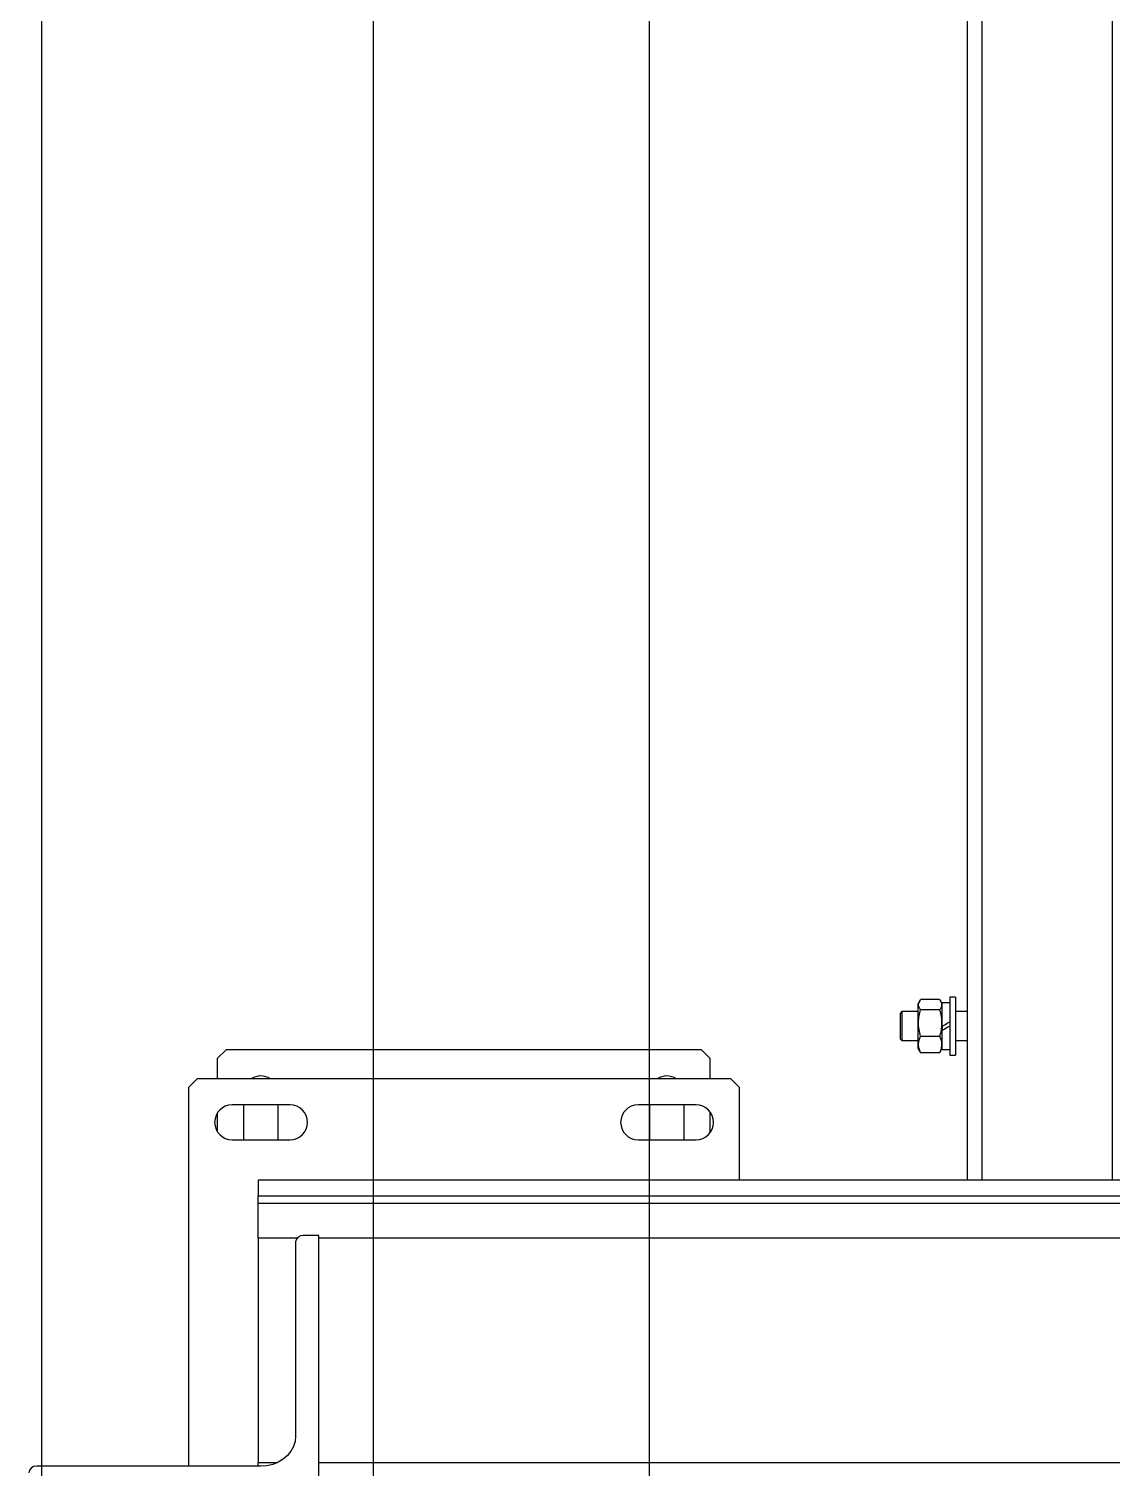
# Model space of a CAD drawing. Header units: millimetres. Extents: x 6622 to 532820, y 3370 to 359312.
# Drawn here: x 462285.9 to 462659.5, y 313240.7 to 313737.3 of the extents above; entities that cross this region are included whole.
import ezdxf

# ---------------------------------------------------------------- set-up
doc = ezdxf.new("R2010")
doc.units = ezdxf.units.MM

# ---------------------------------------------------------------- blocks, each defined once
blk = doc.blocks.new('A$C6F3A12F4')
at = {"color": 2, "linetype": 'Continuous', "lineweight": 25}
for p, q in [((1285.2, 2635), (1285.2, 1065)), ((1290.6, 1065), (1290.6, 2635)), ((1293.2, 2635), (1293.2, 1065)), ((1305.2, 2614), (1305.2, 1085.91)), ((1382.6, 1085.91), (1382.6, 2614)), ((637, 1359.5), (1285.2, 1359.5)), ((632, 1314.5), (1285.2, 1314.5)), ((786, 1309.5), (1285.2, 1309.5)), ((1227, 1309.5), (1227, 1305.5)), ((1237, 1305.5), (1237, 1309.5)), ((1222, 1305.5), (1222, 1303.5)), ((1222, 1305.5), (1242, 1305.5)), ((1222, 1303.5), (1242, 1303.5)), ((1223.95, 1303.5), (1223.95, 1300.9)), ((1240.05, 1300.9), (1240.05, 1303.5)), ((1242, 1303.5), (1242, 1305.5)), ((1222.84, 1299.97), (1222.84, 1293.43)), ((1224.37, 1300.9), (1223.31, 1300.28)), ((1232, 1300.9), (1223.95, 1300.9)), ((1226.37, 1299.97), (1226.37, 1293.43)), ((1232, 1300.9), (1233.5, 1300.9)), ((1240.05, 1300.9), (1233.5, 1300.9)), ((1235.53, 1299.97), (1235.53, 1293.43)), ((1240.66, 1300.3), (1239.62, 1300.9)), ((1241.16, 1299.97), (1241.16, 1293.43)), ((1223.31, 1293.12), (1224.37, 1292.5)), ((1224.37, 1292.5), (1234.91, 1292.5)), ((1227, 1292.5), (1227, 1287)), ((1234.91, 1292.5), (1239.62, 1292.5)), ((1237, 1287), (1237, 1292.5)), ((1239.62, 1292.5), (1240.66, 1293.1)), ((1227, 1287), (1227.5, 1286.5)), ((1227, 1287), (1237, 1287)), ((1236.5, 1286.5), (1227.5, 1286.5)), ((1236.5, 1286.5), (1237, 1287)), ((1253.2, 1231), (1250.2, 1228)), ((1250.2, 1228), (1250.2, 1044)), ((1285.2, 1231), (1253.2, 1231)), ((1243.2, 1220.91), (1240.2, 1217.91)), ((1240.2, 1217.91), (1240.2, 1053.91)), ((1250.2, 1220.91), (1243.2, 1220.91)), ((1268.65, 1220.91), (1261.75, 1220.91)), ((1259.2, 1216), (1259.2, 1196)), ((1271.2, 1211.91), (1259.2, 1211.91)), ((1271.2, 1196), (1271.2, 1216)), ((1259.2, 1199.91), (1271.2, 1199.91)), ((1390.8, 1085.91), (1304.2, 1085.91)), ((1304.2, 1085.91), (1304.2, 1080.51)), ((1305.2, 1078.35), (1305.2, 1065)), ((1306.45, 1077.91), (1373.48, 1077.91)), ((1259.2, 1076), (1259.2, 1056)), ((1271.2, 1056), (1271.2, 1076)), ((1271.2, 1071.91), (1259.2, 1071.91)), ((1382.6, 1065), (1382.6, 1071.67)), ((1285.2, 1065), (1290.6, 1065)), ((1293.2, 1065), (1290.6, 1065)), ((1305.2, 1065), (1293.2, 1065)), ((1305.2, 1065), (1382.6, 1065)), ((1383.87, 1065), (1382.6, 1065)), ((1383.87, 1065.91), (1383.87, 988.51)), ((1259.2, 1059.91), (1271.2, 1059.91)), ((1240.2, 1053.91), (1243.2, 1050.91)), ((1243.2, 1050.91), (1250.2, 1050.91)), ((1262.03, 1050.91), (1268.37, 1050.91)), ((1250.2, 1044), (1253.2, 1041)), ((1253.2, 1041), (1383.87, 1041))]:
    blk.add_line(p, q, dxfattribs=at)
at = {"color": 2, "linetype": 'Continuous', "lineweight": 25, "flags": 128}
for points in [[(1232, 1300.9), (1231.5, 1301.77), (1231, 1302.64), (1230.5, 1303.5)], [(1232, 1303.5), (1232.5, 1302.63), (1233, 1301.76), (1233.5, 1300.9)], [(1373.48, 1077.91), (1375.29, 1077.73), (1377.04, 1077.19), (1378.68, 1076.3), (1380.16, 1075.1), (1381.44, 1073.62), (1382.48, 1071.91), (1383.25, 1070.01), (1383.72, 1067.99), (1383.87, 1065.91)]]:
    blk.add_lwpolyline(points, dxfattribs=at)
at = {"color": 2, "linetype": 'Continuous', "lineweight": 25}
for centre, radius, start, end in [((1265.2, 1216), 6, 0, 180), ((1255.2, 1205.91), 6, 146.4427, 213.5573), ((1265.2, 1196), 6, 180, 0), ((1265.2, 1076), 6, 0, 180), ((1306.64, 1080.35), 2.44, 176.1901, 265.5954), ((1255.2, 1065.91), 6, 146.4427, 213.5573), ((1265.2, 1056), 6, 180, 0), ((1386.31, 988.35), 2.44, 176.1871, 265.5984)]:
    blk.add_arc(centre, radius, start, end, dxfattribs=at)
for points, knots in [([(1222.84, 1299.97), (1223.27, 1300.24), (1223.98, 1300.7), (1225.02, 1300.7), (1225.77, 1300.39), (1226.22, 1300.08), (1226.37, 1299.97)], [0, 0, 0, 0, 0.363595, 0.612792, 0.86871, 1, 1, 1, 1]), ([(1226.37, 1299.97), (1227.16, 1300.18), (1228.77, 1300.59), (1231.15, 1300.75), (1233.43, 1300.52), (1234.82, 1300.15), (1235.53, 1299.97)], [0, 0, 0, 0, 0.264607, 0.534947, 0.765341, 1, 1, 1, 1]), ([(1235.53, 1299.97), (1236.02, 1300.18), (1237, 1300.59), (1238.47, 1300.75), (1239.87, 1300.52), (1240.72, 1300.15), (1241.16, 1299.97)], [0, 0, 0, 0, 0.264604, 0.534945, 0.765341, 1, 1, 1, 1]), ([(1241.16, 1299.97), (1241.01, 1300.09), (1240.84, 1300.22), (1240.67, 1300.29), (1240.66, 1300.3)], [0, 0, 0, 0, 0.9085399, 1, 1, 1, 1]), ([(1226.37, 1293.43), (1226.22, 1293.32), (1225.78, 1293.01), (1225.03, 1292.7), (1223.99, 1292.7), (1223.27, 1293.16), (1222.84, 1293.43)], [0, 0, 0, 0, 0.131289, 0.380797, 0.636404, 1, 1, 1, 1]), ([(1235.53, 1293.43), (1234.73, 1293.22), (1233.13, 1292.81), (1230.74, 1292.65), (1228.47, 1292.88), (1227.07, 1293.25), (1226.37, 1293.43)], [0, 0, 0, 0, 0.264606, 0.534947, 0.765341, 1, 1, 1, 1]), ([(1241.16, 1293.43), (1240.67, 1293.22), (1239.68, 1292.81), (1238.22, 1292.65), (1236.82, 1292.88), (1235.96, 1293.25), (1235.53, 1293.43)], [0, 0, 0, 0, 0.264603, 0.534949, 0.765341, 1, 1, 1, 1]), ([(1240.66, 1293.1), (1240.67, 1293.11), (1240.84, 1293.18), (1241.01, 1293.31), (1241.16, 1293.43)], [0, 0, 0, 0, 0.091403, 1, 1, 1, 1])]:
    blk.add_open_spline(points, degree=3, knots=knots, dxfattribs=at)
blk = doc.blocks.new('A$C2A5E29B8')
at = {"color": 3}
for p, q in [((990.37, 0), (990.37, 5125.97)), ((1104.65, 5125.97), (1104.65, 0))]:
    blk.add_line(p, q, dxfattribs=at)

msp = doc.modelspace()

# ---------------------------------------------------------------- linework, layer by layer
at = {"color": 4}
msp.add_line((462500, 310739.998), (462500, 313994.675), dxfattribs=at)

# ---------------------------------------------------------------- block references
at = {"color": 3}
msp.add_blockref('A$C2A5E29B8', (461300, 311065.654), dxfattribs=at)
at = {"color": 0, "rotation": 270}
msp.add_blockref('A$C6F3A12F4', (461300, 314625.198), dxfattribs=at)

doc.saveas('drawing.dxf')
